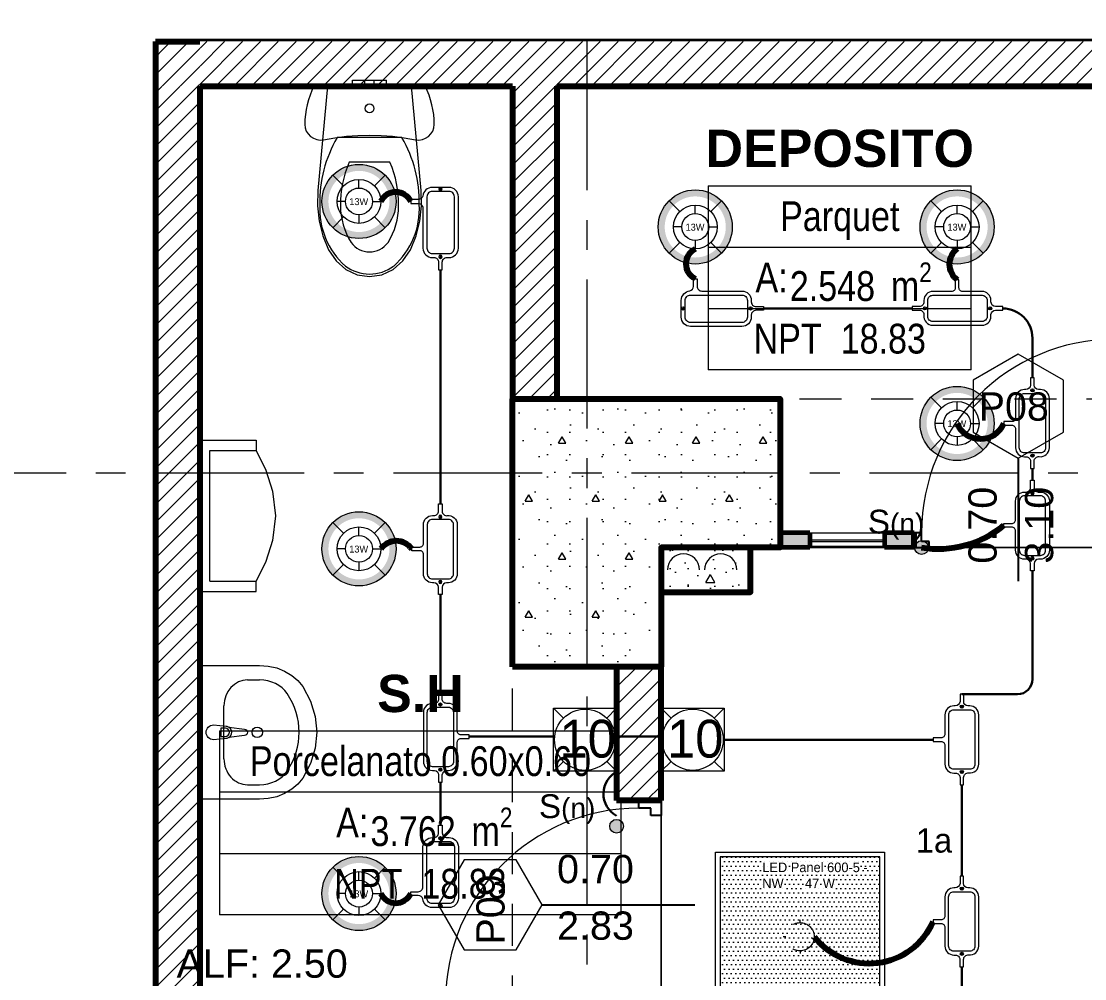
# Model space of a CAD drawing. Header units: inches. Extents: x -38 to 5698, y -33 to 92.
# Drawn here: x 377.419 to 380.993, y 37.952 to 41.168 of the extents above; entities that cross this region are included whole.
import ezdxf
from ezdxf.lldxf.tags import DXFTag

# ---------------------------------------------------------------- set-up
doc = ezdxf.new("R2010")
doc.units = ezdxf.units.IN
doc.header["$MEASUREMENT"] = 0
doc.set_wipeout_variables(frame=1)
for name, pattern in [('CONTINUA', [0]), ('DASHED', [0.75, 0.5, -0.25]), ('Hidden Line', [0.195611, 0.141111, -0.0545]), ('HIDDEN2', [0.1875, 0.125, -0.0625]), ('Punto & Raya', [0.65, 0.5, -0.075, 0, -0.075]), ('Rayas', [0.282222, 0.141111, -0.141111]), ('Wipeout_Contour', [1, 0, -1])]:
    doc.linetypes.add(name, pattern=pattern)
for name, color, linetype, lineweight in [('00 IE CKTO TOMAS', 111, 'Rayas', 18), ('00_IE_Luminarias', 6, 'Continuous', 30), ('01 IE LUM LED AD DN570C', 1, 'Continuous', 13), ('ALUMBRADO_CONDUIT', 30, 'CONDUIT1', 30), ('ALUMBRADO_PVC', 6, 'PVC1', 30), ('Bancas', 1, 'Continuous', 13), ('Cable Alumbrado', 150, 'Continuous', 30), ('CABLEADO EXT.', 3, 'PVCSUBT', 30), ('Luminarias', 5, 'Continuous', 20), ('Simb_Alumbrado', 140, 'CONTINUA', 30)]:
    doc.layers.add(name, color=color, linetype=linetype, lineweight=lineweight)
for name, color, linetype in [('02 _ ARQ _ ALB _ Ejes Generales', 7, 'Continuous'), ('02 _ ARQ _ ZON _ Espacio.3D', 7, 'Continuous'), ('08 _ STR _ EXT _ 06 Columnas', 7, 'Continuous'), ('08 _ STR _ EXT _ 07 Losa Aligerada', 7, 'Continuous'), ('08 _ STR _ EXT _ 09 Vigas', 7, 'Continuous'), ('Acabado - Muros', 7, 'Continuous'), ('Estructura - 04 MURO', 7, 'Continuous'), ('Estructura - Carga', 7, 'Continuous'), ('Interior - Sanitarios', 7, 'Continuous'), ('MEP - HVAC', 7, 'Continuous')]:
    doc.layers.add(name, color=color, linetype=linetype)
doc.styles.add('Annotative', font='arial.ttf')
doc.styles.add('Estilo_Generado_4', font='swisse.ttf')
doc.styles.add('Estilo_Generado_8', font='arialbd.ttf')
doc.styles.add('Estilo_Generado_9', font='ARIALN.TTF')
doc.styles.add('{18b73a54-fa43-428c-adcb-c1c7bbdf2c84}', font='Simplex.shx')
tags = doc.linetypes.add('CONDUIT', pattern='A,1.5,-0.210535,["con",{18b73a54-fa43-428c-adcb-c1c7bbdf2c84},S=0.2,R=0,X=0,Y=-0.065594],-0.702384', length=2.412919).pattern_tags.tags
tags[6] = DXFTag(74, 10)
tags = doc.linetypes.add('CONDUIT1', pattern='A,1,-0.19772,["con",{18b73a54-fa43-428c-adcb-c1c7bbdf2c84},S=0.2,R=0,X=0,Y=-0.065594],-0.593642', length=1.791362).pattern_tags.tags
tags[6] = DXFTag(74, 10)
tags = doc.linetypes.add('PVC1', pattern='A,1,-0.19772,["PVC",{18b73a54-fa43-428c-adcb-c1c7bbdf2c84},S=0.13,R=0,X=0,Y=-0.061851],-0.507647', length=1.705367).pattern_tags.tags
tags[6] = DXFTag(74, 10)
tags = doc.linetypes.add('PVCSUBT', pattern='A,0.6,-0.3,0.6,-0.075691,["PVC",Standard,S=0.2,R=0,X=0,Y=-0.093724],-0.621005', length=2.196696).pattern_tags.tags
tags[10] = DXFTag(74, 10)
pattern_1 = [(45, (370.000046, 6e-09), (-0.03005204, 0.03005204), [])]

# ---------------------------------------------------------------- blocks, each defined once
blk = doc.blocks.new('*U270')
at = {"layer": 'Luminarias', "linetype": 'DASHED', "lineweight": 0, "ltscale": 0.05}
blk.add_lwpolyline([(0, -0.0045), (0, 0.0045)], dxfattribs=at)
blk = doc.blocks.new('*U271')
at = {"color": 0, "linetype": 'ByBlock', "lineweight": -2, "transparency": 16777216}
blk.add_blockref('*U270', (0, 0.05), dxfattribs=at)
for p, rotation in [((-0.05, 0), 90), ((0.05, 0), 269.9999999999999), ((0, -0.05), 180)]:
    blk.add_blockref('*U270', p, dxfattribs=dict(at, rotation=rotation))
blk = doc.blocks.new('PANEL LED 50W')
at = {"layer": 'Luminarias'}
h = blk.add_hatch(dxfattribs=at)
h.set_pattern_fill('DOTS', color=4, scale=0.009097)
h.set_pattern_definition([(0, (0, -2e-14), (0.0072206, 0.01444116), [0, -0.01444116])])
h.paths.add_polyline_path([(-0.2574, -0.2574), (0.2574, -0.2574), (0.2574, 0.2574), (-0.2574, 0.2574)])
h.paths.add_polyline_path([(-0.1296, 0.0974), (0.1849, 0.0974), (0.1849, 0.2469), (-0.1296, 0.2469)], flags=24)
at = {"layer": 'Luminarias', "color": 4, "lineweight": 0}
for points in [[(-0.2729, 0.2729), (0.2729, 0.2729), (0.2729, -0.2729), (-0.2729, -0.2729)], [(-0.2574, -0.2574), (0.2574, -0.2574), (0.2574, 0.2574), (-0.2574, 0.2574)]]:
    blk.add_lwpolyline(points, close=True, dxfattribs=at)
at = {"layer": 'Luminarias', "color": 4, "linetype": 'DASHED', "lineweight": 0, "ltscale": 0.01}
blk.add_circle((0, 0), 0.0455, dxfattribs=at)
at = {"color": 4}
blk.add_blockref('*U271', (0, 0), dxfattribs=at)
at = {"layer": 'Luminarias', "color": 4, "insert": (-0.1218, 0.2392), "char_height": 0.030929, "width": 0.382855, "attachment_point": 1}
blk.add_mtext('{\\Ftxt|c0;LED Panel 600-5 - NW      47 W}', dxfattribs=at)
blk = doc.blocks.new('lumin 47')
at = {"layer": 'ALUMBRADO_CONDUIT', "xscale": 1.041283452965173, "yscale": 1.041283452965173, "zscale": 1.041283452965173}
blk.add_blockref('PANEL LED 50W', (-76.251, 24.2433), dxfattribs=at)
blk = doc.blocks.new('LUM DN570C')
at = {"layer": '01 IE LUM LED AD DN570C'}
h = blk.add_hatch(color=256, dxfattribs=at)
edge = h.paths.add_edge_path()
edge.add_arc((0, 0), 0.1344, 0, 360)
edge = h.paths.add_edge_path(flags=17)
edge.add_arc((0, 0), 0.1108, 0, 360)
for p, q in [((-0.0561, 0.0563), (-0.0949, 0.0952)), ((0.0561, 0.0563), (0.0949, 0.0952)), ((-0.0561, -0.0563), (-0.0949, -0.0952)), ((0.0561, -0.0563), (0.0949, -0.0952))]:
    blk.add_line(p, q, dxfattribs=at)
at = {"layer": '01 IE LUM LED AD DN570C', "ltscale": 0.4}
for p, q in [((0, 0.0487), (0, 0.0795)), ((-0.0487, 0), (-0.0795, 0)), ((0.0487, 0), (0.0795, 0)), ((0, -0.0487), (0, -0.0795))]:
    blk.add_line(p, q, dxfattribs=at)
at = {"layer": '01 IE LUM LED AD DN570C'}
for radius in [0.1344, 0.0795]:
    blk.add_circle((0, 0), radius, dxfattribs=at)
at = {"layer": '01 IE LUM LED AD DN570C', "ltscale": 0.4}
blk.add_circle((0, 0), 0.0487, dxfattribs=at)
at = {"color": 1, "linetype": 'ByBlock', "lineweight": 80, "insert": (-0.0353, 0.0117), "char_height": 0.025, "width": 0.622217, "attachment_point": 1}
blk.add_mtext('13W ', dxfattribs=at)
blk = doc.blocks.new('oval t')
at = {"layer": 'Simb_Alumbrado', "lineweight": 13}
blk.add_lwpolyline([(0.0141, 0.0102, -0.414214), (0.0041, 0.0202), (0.0041, 0.0416), (-0.0056, 0.0416), (-0.0056, 0.0202, -0.414214), (-0.0156, 0.0102), (-0.0659, 0.0102, 0.414214), (-0.0899, -0.0138), (-0.0899, -0.0183, -0.414214), (-0.1019, -0.0303), (-0.1213, -0.0303), (-0.1213, -0.04), (-0.1016, -0.04, -0.451917), (-0.0897, -0.0535, 0.451917), (-0.0659, -0.0805), (0.0659, -0.0805, 0.414214), (0.0899, -0.0566), (0.0899, -0.0512, -0.398753), (0.1019, -0.0401), (0.1213, -0.0401), (0.1213, -0.0304), (0.1019, -0.0304, -0.368669), (0.0899, -0.0176), (0.0899, -0.0138, 0.414214), (0.0659, 0.0102), (0.0141, 0.0102)], format="xyb", dxfattribs=at)
blk.add_lwpolyline([(-0.0659, 0), (0.0659, 0, -0.414214), (0.0797, -0.0138), (0.0797, -0.0566, -0.414214), (0.0659, -0.0703), (-0.0659, -0.0703, -0.414214), (-0.0797, -0.0566), (-0.0797, -0.0138, -0.414214)], format="xyb", close=True, dxfattribs=at)
for points in [[(-0.0911, -0.0352), (-0.0828, -0.0352)], [(-0.0869, -0.031), (-0.0869, -0.0394)], [(0.0837, -0.0352), (0.0921, -0.0352)], [(0.0879, -0.031), (0.0879, -0.0394)]]:
    blk.add_lwpolyline(points, dxfattribs=at)
for centre in [(-0.0869, -0.0352), (0.0879, -0.0352)]:
    blk.add_circle(centre, 0.00419, dxfattribs=at)
blk = doc.blocks.new('CAJA OVAL TIPO L')
at = {"layer": 'Simb_Alumbrado', "lineweight": 13}
blk.add_lwpolyline([(-0.0491, -0.079), (-0.0491, -0.0343, -0.380413), (-0.0258, -0.0088), (-0.0258, -0.0088, 0.341426), (-0.0164, 0.0033), (-0.0164, 0.0236), (-0.0063, 0.0236), (-0.0063, 0.0033, 0.414214), (0.0063, -0.0092), (0.1138, -0.0092, -0.414214), (0.1388, -0.0343), (0.1388, -0.0382, 0.414214), (0.1513, -0.0508), (0.1716, -0.0508), (0.1716, -0.0609), (0.1513, -0.0609, 0.414214), (0.1388, -0.0734), (0.1388, -0.079, -0.414214), (0.1138, -0.104), (-0.0241, -0.104, -0.414214), (-0.0491, -0.079, 0.414214)], format="xyb", dxfattribs=at)
blk.add_lwpolyline([(-0.0241, -0.0199), (0.1138, -0.0199, -0.414214), (0.1282, -0.0343), (0.1282, -0.079, -0.414214), (0.1138, -0.0934), (-0.0241, -0.0934, -0.414214), (-0.0384, -0.079), (-0.0384, -0.0343, -0.414214)], format="xyb", close=True, dxfattribs=at)
for points in [[(-0.0483, -0.0558), (-0.0395, -0.0558)], [(-0.0439, -0.0514), (-0.0439, -0.0602)], [(0.1323, -0.0558), (0.1411, -0.0558)], [(0.1367, -0.0514), (0.1367, -0.0602)]]:
    blk.add_lwpolyline(points, dxfattribs=at)
for centre in [(-0.0439, -0.0558), (0.1367, -0.0558)]:
    blk.add_circle(centre, 0.00438, dxfattribs=at)
blk = doc.blocks.new('ii3t')
at = {"layer": 'Simb_Alumbrado', "lineweight": 5}
h = blk.add_hatch(color=3, dxfattribs=at)
edge = h.paths.add_edge_path()
edge.add_arc((0, 0), 0.0164, 0, 360)
blk.add_circle((0, 0), 0.0164, dxfattribs=at)
blk = doc.blocks.new('100x100x80 adosado')
at = {"layer": 'Simb_Alumbrado', "lineweight": 13}
blk.add_lwpolyline([(-0.0768, 0.0788), (0.0194, 0.0788), (0.0194, -0.0174), (-0.0768, -0.0174)], close=True, dxfattribs=at)
at = {"layer": 'Simb_Alumbrado', "lineweight": 9}
for points in [[(-0.0768, 0.0788), (-0.0618, 0.0638)], [(0.0043, 0.0638), (0.0194, 0.0788)], [(-0.0768, -0.0174), (-0.0618, -0.0023)], [(0.0043, -0.0023), (0.0194, -0.0174)]]:
    blk.add_lwpolyline(points, dxfattribs=at)
blk.add_circle((-0.0287, 0.0307), 0.0467, dxfattribs=at)
at = {"layer": 'Simb_Alumbrado', "lineweight": 9, "insert": (-0.0677, 0.0612), "char_height": 0.05773, "attachment_point": 1}
blk.add_mtext_dynamic_manual_height_columns('10', width=0.119989, gutter_width=12.5, heights=[0], dxfattribs=at)

msp = doc.modelspace()

# ---------------------------------------------------------------- hatches: boundary and pattern name
at = {"layer": 'Estructura - Carga', "linetype": 'Continuous', "lineweight": 13}
h = msp.add_hatch(dxfattribs=at)
h.set_pattern_fill('HORMIGÓN_ARMADO_0002', color=251, style=0, pattern_type=2)
h.set_pattern_definition([(0, (370.00005, 6e-09), (0, 0.3117692), [0.03, -0.15]), (0, (370.09005, 0.1559), (0, 0.3117692), [0.03, -0.15]), (60, (370.00005, 6e-09), (-0.27, 0.1558846), [0.03, -0.15]), (60, (370.18005, 6e-09), (-0.27, 0.1558846), [0.03, -0.15]), (120, (370.03005, 6e-09), (0.27, 0.1558846), [0.03, -0.15]), (120, (370.21005, 6e-09), (0.27, 0.1558846), [0.03, -0.15]), (0, (370.000046, 0.03), (0, 0.06), [0, -0.06, 0, -0.09]), (45, (370.030046, 0.03), (-0.04242641, 0.04242641), [0, -0.045, 0, -0.075])])
h.paths.add_polyline_path([(379.57, 39.25), (379.87, 39.25), (379.87, 39.4), (379.57, 39.4)])

# ---------------------------------------------------------------- linework, layer by layer
at = {"layer": '02 _ ARQ _ ZON _ Espacio.3D', "color": 252, "linetype": 'Continuous', "lineweight": 13}
for p, q in [((379.7283, 40.615), (379.7283, 39.9974)), ((379.7283, 40.615), (380.6118, 40.615)), ((380.6118, 39.9974), (380.6118, 40.615)), ((379.7283, 40.4091), (380.6118, 40.4091)), ((379.7283, 40.2033), (380.6118, 40.2033)), ((380.6118, 39.9974), (379.7283, 39.9974)), ((378.0856, 38.7841), (378.0856, 38.1665)), ((378.0856, 38.7841), (379.436, 38.7841)), ((379.436, 38.1665), (379.436, 38.7841)), ((379.436, 38.5782), (378.0856, 38.5782)), ((378.0856, 38.3723), (379.436, 38.3723)), ((379.436, 38.1665), (378.0856, 38.1665))]:
    msp.add_line(p, q, dxfattribs=at)
at = {"layer": '02 _ ARQ _ ZON _ Espacio.3D', "color": 9, "linetype": 'Continuous', "lineweight": 5, "flags": 128}
msp.add_lwpolyline([(379.57, 37.85), (379.57, 38.55), (379.42, 38.55), (379.42, 39), (379.07, 39), (379.07, 40.95), (378.0201, 40.95), (378.0201, 37.85)], close=True, dxfattribs=at)
at = {"layer": '02 _ ARQ _ ZON _ Espacio.3D', "color": 254, "linetype": 'Continuous', "lineweight": 0, "flags": 128}
msp.add_lwpolyline([(381.1201, 40.95), (379.22, 40.95), (379.22, 39.9), (379.97, 39.9), (379.97, 39.45), (380.4201, 39.45), (380.4201, 39.4), (381.1201, 39.4), (381.1201, 39.9)], close=True, dxfattribs=at)
msp.add_lwpolyline([(390.02, 29.75), (393.07, 29.75), (393.07, 30.8002), (393.5201, 30.8001), (393.5201, 39), (393.07, 39), (393.07, 39.4), (392.67, 39.4), (392.67, 39.7678), (386.9699, 39.7678), (386.9699, 39.4), (386.57, 39.4), (386.5699, 39), (386.0699, 39), (386.0699, 39.9), (381.27, 39.9), (381.2701, 39.4), (379.57, 39.4), (379.57, 37.7), (379.22, 37.7), (379.22, 33.67), (378.37, 33.67), (378.37, 29.7)], dxfattribs=at)
at = {"layer": '08 _ STR _ EXT _ 07 Losa Aligerada', "color": 254, "linetype": 'Continuous', "lineweight": 18, "flags": 128}
msp.add_lwpolyline([(401.2188, 39.9), (396.1353, 39.9), (396.1353, 40.6), (396.4817, 40.6), (396.4817, 40.8), (393.57, 40.8), (393.57, 39.9), (392.5701, 39.9), (392.5701, 43), (387.0701, 43), (387.0701, 39.9), (386.0699, 39.9), (386.0699, 40.8), (381.1201, 40.8), (381.1201, 40.95), (378.0201, 40.95), (378.0201, 37.85), (379.07, 37.85), (379.07, 33.82), (378.17, 33.82), (378.17, 6.3)], dxfattribs=at)
at = {"layer": 'Acabado - Muros', "color": 7, "linetype": 'Continuous', "lineweight": 60}
for p, q in [((379.97, 39.45), (379.97, 39.4)), ((380.4201, 39.45), (380.4201, 39.4))]:
    msp.add_line(p, q, dxfattribs=at)
at = {"layer": 'ALUMBRADO_CONDUIT', "color": 30, "lineweight": 30, "ltscale": 0.4, "true_color": 0xf26722}
for p, q in [((378.8278, 40.3332), (378.8279, 39.5469)), ((379.914, 40.2033), (380.4134, 40.2033)), ((380.8176, 39.97), (380.8176, 40.1033)), ((380.8176, 39.6658), (380.8176, 39.6259)), ((380.8176, 39.3217), (380.8176, 38.9576)), ((378.8279, 39.2427), (378.8279, 38.9161)), ((380.5804, 38.9076), (380.7676, 38.9076)), ((379.2083, 38.765), (378.9242, 38.765)), ((380.4841, 38.7545), (379.7786, 38.7546)), ((378.8279, 38.6119), (378.8279, 38.4674)), ((380.5804, 38.6034), (380.5803, 38.2964)), ((380.5802, 37.9922), (380.5824, 34.8534))]:
    msp.add_line(p, q, dxfattribs=at)
for centre, radius, start, end in [((380.7176, 40.1033), 0.1, 0, 90), ((380.7676, 38.9576), 0.05, 270, 0)]:
    msp.add_arc(centre, radius, start, end, dxfattribs=at)
at = {"layer": 'CABLEADO EXT.', "color": 3, "lineweight": 80}
for centre, radius, start, end in [((378.6781, 40.5387), 0.0556, 25.4571, 154.5429), ((379.7084, 40.3531), 0.0556, 115.4571, 244.5429), ((380.6022, 40.3515), 0.0641, 126.0183, 233.9817), ((380.6429, 39.8502), 0.0852, 203.0008, 336.9992), ((380.5002, 39.7442, 0), 0.3486, 260.9089, 309.3813), ((378.6798, 39.3581), 0.0641, 36.0183, 143.9817), ((378.6781, 38.2618), 0.0556, 205.4571, 334.5429), ((380.2688, 38.2389), 0.2354, 218.2983, 336.052)]:
    msp.add_arc(centre, radius, start, end, dxfattribs=at)
at = {"layer": 'Estructura - 04 MURO', "color": 152, "linetype": 'Continuous', "lineweight": 25}
for p, q in [((380.7701, 39.7), (380.7701, 39.2875)), ((379.17, 38.2), (379.6825, 38.2))]:
    msp.add_line(p, q, dxfattribs=at)
at = {"layer": 'Estructura - 04 MURO', "color": 7, "linetype": 'Continuous', "lineweight": 80}
msp.add_line((380.4201, 39.4), (380.4201, 39.45), dxfattribs=at)
at = {"layer": 'Estructura - 04 MURO', "color": 165, "linetype": 'Continuous', "lineweight": 25}
for p, q in [((380.4451, 39.45), (380.4201, 39.45)), ((380.4201, 39.45), (380.4201, 39.4)), ((380.4451, 39.42), (380.4451, 39.45)), ((380.4201, 39.4), (380.4701, 39.4)), ((380.4701, 39.42), (380.4451, 39.42)), ((380.4701, 39.4), (380.4701, 39.42)), ((379.535, 38.525), (379.495, 38.525)), ((379.535, 38.5), (379.535, 38.525)), ((379.57, 38.5), (379.535, 38.5))]:
    msp.add_line(p, q, dxfattribs=at)
at = {"layer": 'Estructura - 04 MURO', "color": 251, "linetype": 'Continuous', "lineweight": 13, "flags": 128}
for points in [[(380.7701, 40.05), (380.6185, 39.9625), (380.6185, 39.7875), (380.7701, 39.7), (380.9217, 39.7875), (380.9217, 39.9625)], [(378.82, 38.2), (378.9075, 38.0484), (379.0825, 38.0484), (379.17, 38.2), (379.0825, 38.3515), (378.9075, 38.3515)]]:
    msp.add_lwpolyline(points, close=True, dxfattribs=at)
at = {"layer": 'Estructura - 04 MURO', "color": 175, "linetype": 'Continuous', "lineweight": 15}
for centre in [(381.0951, 39.45), (379.495, 37.875)]:
    msp.add_arc(centre, 0.65, 90, 180, dxfattribs=at)
at = {"layer": 'Estructura - Carga', "color": 7, "linetype": 'Continuous', "lineweight": 80, "flags": 128}
msp.add_lwpolyline([(379.57, 39.25), (379.87, 39.25), (379.87, 39.4), (379.57, 39.4)], close=True, dxfattribs=at)
at = {"layer": 'Interior - Sanitarios', "color": 205, "linetype": 'Continuous', "lineweight": 13}
for p, q in [((378.5898, 40.777), (378.4809, 40.777)), ((378.6988, 40.777), (378.5898, 40.777)), ((378.5898, 40.6945), (378.5211, 40.6945)), ((378.6586, 40.6945), (378.5898, 40.6945)), ((378.02, 39.2527), (378.02, 39.7607)), ((378.02, 39.7607), (378.2092, 39.7607)), ((378.2092, 39.7607), (378.2092, 39.7261)), ((378.0526, 39.7261), (378.2092, 39.7261)), ((378.0526, 39.2873), (378.0526, 39.7261)), ((378.0526, 39.2873), (378.2092, 39.2873)), ((378.2092, 39.2527), (378.2092, 39.2873)), ((378.02, 39.2527), (378.2092, 39.2527)), ((378.1799, 38.9554), (378.2199, 38.9554)), ((378.1006, 38.6905), (378.1006, 38.8685)), ((378.1054, 38.7931), (378.0905, 38.7931)), ((378.0905, 38.7931), (378.0905, 38.7659)), ((378.0905, 38.7659), (378.1054, 38.7659)), ((378.1799, 38.6036), (378.2199, 38.6036))]:
    msp.add_line(p, q, dxfattribs=at)
at = {"layer": 'Interior - Sanitarios', "color": 205, "linetype": 'Continuous', "lineweight": 13, "flags": 128}
for points in [[(378.2092, 39.7261), (378.2416, 39.6597), (378.2639, 39.5897), (378.274, 39.5067), (378.2639, 39.4237), (378.2416, 39.3537), (378.2092, 39.2873)], [(378.02, 39.4932), (377.98, 39.4932), (377.98, 39.5202), (378.02, 39.5202)], [(378.02, 38.816), (378, 38.816), (378, 38.843), (378.02, 38.843)], [(378.02, 38.716), (378, 38.716), (378, 38.743), (378.02, 38.743)]]:
    msp.add_lwpolyline(points, dxfattribs=at)
msp.add_lwpolyline([(378.02, 39.0042), (378.2199, 39.0042), (378.2493, 39.0021), (378.2778, 38.9956), (378.3044, 38.9851), (378.3284, 38.9709), (378.3488, 38.9534), (378.3652, 38.9332), (378.3913, 38.8844), (378.4072, 38.8326), (378.4126, 38.7795), (378.4072, 38.7263), (378.3913, 38.6746), (378.3652, 38.6258), (378.3488, 38.6056), (378.3284, 38.5881), (378.3044, 38.5738), (378.2778, 38.5633), (378.2493, 38.5569), (378.2199, 38.5547), (378.02, 38.5547)], close=True, dxfattribs=at)
msp.add_lwpolyline([(378.0656, 38.8045), (378.1075, 38.8005, -0.12102), (378.117, 38.7972), (378.17, 38.7906, -0.882566), (378.17, 38.7684), (378.117, 38.7618, -0.12102), (378.1075, 38.7585), (378.0656, 38.7545, -1)], format="xyb", close=True, dxfattribs=at)
at = {"layer": 'Interior - Sanitarios', "color": 205, "linetype": 'Continuous', "lineweight": 13}
msp.add_circle((378.2124, 38.7795), 0.0175, dxfattribs=at)
at = {"layer": 'Interior - Sanitarios', "color": 175, "linetype": 'Continuous', "lineweight": 13}
for centre, radius, start, end in [((378.1054, 38.7795), 0.0136, 270, 90), ((378.1056, 38.7795), 0.0211, 302.771, 57.229)]:
    msp.add_arc(centre, radius, start, end, dxfattribs=at)
at = {"layer": 'Interior - Sanitarios', "color": 205, "linetype": 'Continuous', "lineweight": 13}
msp.add_ellipse((378.5898, 40.875), major_axis=(0.015, 0), ratio=0.999724, dxfattribs=at)
for centre, major_axis, ratio, start_param, end_param in [((378.8479, 40.5621), (0, 0.4255), 0.999377, 1.041392, 1.594412), ((378.3317, 40.5621), (0, 0.4255), 0.999377, 4.688771, 5.241791), ((378.8543, 40.5524), (0, 0.3624), 0.999377, 1.167971, 1.583698), ((378.3254, 40.5524), (0, 0.3624), 0.999377, 4.699484, 5.115211), ((378.6793, 40.5377), (0, 0.2571), 0.999377, 1.515065, 2.415654), ((378.7248, 40.5485), (0, 0.2328), 0.999377, 1.574045, 2.131711), ((378.4549, 40.5485), (0, 0.2328), 0.999377, 4.151471, 4.709136), ((378.5004, 40.5377), (0, 0.2571), 0.999377, 3.867528, 4.768116), ((378.5907, 40.4712), (0, 0.0783), 0.999377, 2.207897, 3.131202), ((378.589, 40.4712), (0, 0.0783), 0.999377, 3.151984, 4.075289), ((378.5907, 40.4573), (0, 0.1386), 0.999377, 2.509088, 3.135732), ((378.589, 40.4572), (0, 0.1386), 0.999377, 3.147454, 3.774097), ((378.1799, 38.8684), (0, 0.087), 0.9125, 0, 1.570796), ((378.2199, 38.8685), (0.1057, 0), 0.821452, 0.496975, 1.570796), ((378.02, 38.7795), (0.3331, 0), 0.821452, 5.78621, 6.78016), ((378.1799, 38.6906), (0, 0.087), 0.9125, 1.570796, 3.141593), ((378.2199, 38.6904), (0.1057, 0), 0.821452, 4.712389, 5.78621)]:
    msp.add_ellipse(centre, major_axis=major_axis, ratio=ratio, start_param=start_param, end_param=end_param, dxfattribs=at)
at = {"layer": 'MEP - HVAC', "color": 7, "linetype": 'Continuous', "lineweight": 13, "flags": 128}
for points in [[(379.699, 39.325, 1), (379.591, 39.325, 1)], [(379.824, 39.325, 1), (379.716, 39.325, 1)]]:
    msp.add_lwpolyline(points, format="xyb", dxfattribs=at)

# ---------------------------------------------------------------- block references
msp.add_blockref('lumin 47', (456.2876, 13.8497))
at = {"layer": '01 IE LUM LED AD DN570C', "color": 1, "lineweight": 5, "xscale": 0.9263905751172247, "yscale": 0.9263905751172247, "zscale": 0.9263905751172247}
for p in [(378.5543, 40.5626), (379.6845, 40.4769), (380.5645, 40.4769), (380.5645, 39.8169), (378.5543, 39.3958), (378.5543, 38.2379)]:
    msp.add_blockref('LUM DN570C', p, dxfattribs=at)
at = {"layer": 'ALUMBRADO_CONDUIT', "linetype": 'CONDUIT', "lineweight": 30, "yscale": 1.253906979044094, "zscale": 1.253906979044094, "rotation": 90}
for p, xscale in [((378.7579, 40.5483), -1.253906979044094), ((378.7579, 38.2522), 1.253906979044094)]:
    msp.add_blockref('CAJA OVAL TIPO L', p, dxfattribs=dict(at, xscale=xscale))
at = {"layer": 'ALUMBRADO_CONDUIT', "linetype": 'CONDUIT', "lineweight": 30, "xscale": 1.253906979044094, "yscale": 1.253906979044094, "zscale": 1.253906979044094}
msp.add_blockref('CAJA OVAL TIPO L', (379.6988, 40.2733), dxfattribs=at)
at = {"layer": 'Bancas', "color": 252, "true_color": 0x939598, "xscale": 1.253906979044094, "yscale": 1.253906979044094, "zscale": 1.253906979044094}
msp.add_blockref('oval t', (380.5655, 40.2475), dxfattribs=at)
at = {"layer": 'Bancas', "color": 252, "true_color": 0x939598, "yscale": 1.253906979044094, "zscale": 1.253906979044094}
for p, xscale, rotation in [((380.7735, 39.8179), 1.253906979044094, 90), ((380.7735, 39.4738), -1.253906979044094, 90), ((378.7838, 39.3948), -1.253906979044094, 90), ((378.872, 38.764), 1.253906979044094, 270), ((380.5363, 38.7555), 1.253906979044094, 89.99999999999999), ((380.5361, 38.1443), 1.253906979044094, 89.99999999999999)]:
    msp.add_blockref('oval t', p, dxfattribs=dict(at, xscale=xscale, rotation=rotation))
at = {"layer": 'Cable Alumbrado', "lineweight": 0, "xscale": 1.404578189384958, "yscale": 1.404578189384958, "zscale": 1.404578189384958}
for p in [(380.4451, 39.4), (379.42, 38.4642)]:
    msp.add_blockref('ii3t', p, dxfattribs=at)

# ---------------------------------------------------------------- texts
at = {"layer": '00 IE CKTO TOMAS', "insert": (379.159, 38.4711), "char_height": 0.08, "width": 0.768045, "attachment_point": 7, "style": 'Annotative'}
msp.add_mtext('S{\\H0.84375x;(n)}', dxfattribs=at)
at = {"layer": '00_IE_Luminarias', "color": 6, "linetype": 'HIDDEN2'}
msp.add_text('1a', height=0.08174, dxfattribs=at).set_placement((380.4261, 38.3756))
at = {"layer": '02 _ ARQ _ ZON _ Espacio.3D', "color": 252, "lineweight": 25, "attachment_point": 2}
for s, insert, char_height, style in [('\\A1;{\\pqc;\\pt0;\\fArial|b1|i0|c0|p34;DEPOSITO}', (380.1701, 40.8035), 0.125, 'Estilo_Generado_8'), ('\\A1;{\\pqc;\\pt0;\\fArial Narrow|b0|i0|c0|p34;Parquet}', (380.1701, 40.5632), 0.1, 'Estilo_Generado_9'), ('\\A1;{\\pqc;\\pt0;\\fArial Narrow|b0|i0|c0|p34;A: }', (379.9409, 40.3573), 0.1, 'Estilo_Generado_9'), ('\\A1;{\\pqc;\\pt0,0.3;\\fArial Narrow|b0|i0|c0|p34;2.548\\fArial Narrow|b0|i0|c0|p34;\\A1{\\H.66x;\\S^  ;}\\fArial Narrow|b0|i0|c0|p34; m\\fArial Narrow|b0|i0|c0|p34;\\A1{\\H.66x;\\S2^  ;}}', (380.2407, 40.3577), 0.1, 'Estilo_Generado_9'), ('\\A1;{\\pqc;\\pt0;\\fArial Narrow|b0|i0|c0|p34;NPT  18.83}', (380.1701, 40.1518), 0.1, 'Estilo_Generado_9'), ('\\A1;{\\pqc;\\pt0;\\fArial|b1|i0|c0|p34;S.H}', (378.7608, 38.9725), 0.125, 'Estilo_Generado_8'), ('\\A1;{\\pqc;\\pt0;\\fArial Narrow|b0|i0|c0|p34;Porcelanato 0.60x0.60}', (378.7608, 38.7327), 0.1, 'Estilo_Generado_9'), ('\\A1;{\\pqc;\\pt0,0.3;\\fArial Narrow|b0|i0|c0|p34;3.762\\fArial Narrow|b0|i0|c0|p34;\\A1{\\H.66x;\\S^  ;}\\fArial Narrow|b0|i0|c0|p34; m\\fArial Narrow|b0|i0|c0|p34;\\A1{\\H.66x;\\S2^  ;}}', (378.8314, 38.5268), 0.1, 'Estilo_Generado_9'), ('\\A1;{\\pqc;\\pt0;\\fArial Narrow|b0|i0|c0|p34;A: }', (378.5317, 38.5264), 0.1, 'Estilo_Generado_9'), ('\\A1;{\\pqc;\\pt0;\\fArial Narrow|b0|i0|c0|p34;NPT  18.83}', (378.7608, 38.3209), 0.1, 'Estilo_Generado_9')]:
    msp.add_mtext(s, dxfattribs=dict(at, insert=insert, char_height=char_height, style=style))
at = {"layer": 'Estructura - 04 MURO', "color": 251, "lineweight": 25, "char_height": 0.095, "attachment_point": 7, "style": 'Estilo_Generado_4'}
for s, insert in [('\\A1;{\\pql;\\pt0;\\fSwis721 Ex BT|b0|i0|c0|p34;P08\\fSwis721 Ex BT|b0|i0|c0|p34;\\fSwis721 Ex BT|b0|i0|c0|p34;\\fSwis721 Ex BT|b0|i0|c0|p34;}', (380.6368, 39.825)), ('\\A1;{\\pql;\\pt0;\\fSwis721 Ex BT|b0|i0|c0|p34;0.70\\fSwis721 Ex BT|b0|i0|c0|p34;\\A1{\\H.66x;\\S^  ;}\\fSwis721 Ex BT|b0|i0|c0|p34;\\fSwis721 Ex BT|b0|i0|c0|p34;}', (379.22, 38.245)), ('\\A1;{\\pql;\\pt0;\\fSwis721 Ex BT|b0|i0|c0|p34;2.83\\fSwis721 Ex BT|b0|i0|c0|p34;\\A1{\\H.66x;\\S^  ;}\\fSwis721 Ex BT|b0|i0|c0|p34;\\fSwis721 Ex BT|b0|i0|c0|p34;}', (379.22, 38.055))]:
    msp.add_mtext(s, dxfattribs=dict(at, insert=insert))
at = {"layer": 'Estructura - 04 MURO', "color": 251, "lineweight": 25, "char_height": 0.095, "attachment_point": 7, "rotation": 90, "style": 'Estilo_Generado_4'}
for s, insert in [('\\A1;{\\pql;\\pt0;\\fSwis721 Ex BT|b0|i0|c0|p34;0.70\\fSwis721 Ex BT|b0|i0|c0|p34;\\A1{\\H.66x;\\S^  ;}\\fSwis721 Ex BT|b0|i0|c0|p34;\\fSwis721 Ex BT|b0|i0|c0|p34;}', (380.7251, 39.346)), ('\\A1;{\\pql;\\pt0;\\fSwis721 Ex BT|b0|i0|c0|p34;3.10\\fSwis721 Ex BT|b0|i0|c0|p34;\\A1{\\H.66x;\\S^  ;}\\fSwis721 Ex BT|b0|i0|c0|p34;\\fSwis721 Ex BT|b0|i0|c0|p34;}', (380.9151, 39.346)), ('\\A1;{\\pql;\\pt0;\\fSwis721 Ex BT|b0|i0|c0|p34;P09\\fSwis721 Ex BT|b0|i0|c0|p34;\\fSwis721 Ex BT|b0|i0|c0|p34;\\fSwis721 Ex BT|b0|i0|c0|p34;}', (379.0451, 38.0666))]:
    msp.add_mtext(s, dxfattribs=dict(at, insert=insert))

# ---------------------------------------------------------------- next in the draw order: wipeouts: each hides what was drawn before it
at = {"color": 254, "linetype": 'Wipeout_Contour', "lineweight": 0, "ltscale": 12906.688045}
msp.add_wipeout([(380.3201, 39.4), (380.3201, 39.45), (380.07, 39.45), (380.07, 39.4)], dxfattribs=at).dxf.layer = 'Acabado - Muros'
at = {"color": 254, "linetype": 'Wipeout_Contour', "lineweight": 0, "ltscale": 9672.908792}
msp.add_wipeout([(378.0201, 41.1), (377.8701, 41.1), (378.0201, 40.95)], dxfattribs=at).dxf.layer = 'Estructura - 04 MURO'
at = {"color": 254, "linetype": 'Wipeout_Contour', "lineweight": 0, "ltscale": 12903.856673}
msp.add_wipeout([(379.42, 38.55), (379.57, 38.55), (379.57, 39), (379.42, 39)], dxfattribs=at).dxf.layer = 'Estructura - 04 MURO'

# ---------------------------------------------------------------- next in the draw order: hatches: boundary and pattern name
at = {"layer": 'Estructura - 04 MURO', "linetype": 'Continuous', "lineweight": 5}
h = msp.add_hatch(dxfattribs=at)
h.set_pattern_fill('LADRILLO_COMÚN_0002', color=252, style=0, pattern_type=2)
h.set_pattern_definition(pattern_1)
h.paths.add_polyline_path([(378.0201, 41.1), (377.8701, 41.1), (378.0201, 40.95)])
h = msp.add_hatch(dxfattribs=at)
h.set_pattern_fill('LADRILLO_COMÚN_0002', color=252, style=0, pattern_type=2)
h.set_pattern_definition(pattern_1)
h.paths.add_polyline_path([(379.42, 38.55), (379.57, 38.55), (379.57, 39), (379.42, 39)])

# ---------------------------------------------------------------- next in the draw order: linework, layer by layer
at = {"layer": '08 _ STR _ EXT _ 09 Vigas', "color": 251, "linetype": 'Hidden Line', "lineweight": 13}
msp.add_line((379.57, 30.2), (379.57, 39.4), dxfattribs=at)
at = {"layer": 'Acabado - Muros', "color": 7, "linetype": 'Continuous', "lineweight": 60}
for p, q in [((380.07, 39.45), (379.97, 39.45)), ((380.4201, 39.45), (380.3201, 39.45))]:
    msp.add_line(p, q, dxfattribs=at)
at = {"layer": 'Acabado - Muros', "color": 251, "linetype": 'Continuous', "lineweight": 13, "flags": 128}
for points in [[(380.07, 39.45), (380.3201, 39.45)], [(380.07, 39.4), (380.3201, 39.4)]]:
    msp.add_lwpolyline(points, dxfattribs=at)
at = {"layer": 'ALUMBRADO_CONDUIT', "color": 30, "lineweight": 30, "ltscale": 0.4, "true_color": 0xf26722}
msp.add_line((379.57, 38.765), (379.42, 38.765), dxfattribs=at)
at = {"layer": 'ALUMBRADO_PVC', "linetype": 'PVC1', "ltscale": 0.4}
msp.add_arc((379.4602, 38.5732), 0.0843, 116.1505, 241.5488, dxfattribs=at)
at = {"layer": 'Estructura - 04 MURO', "color": 7, "linetype": 'Continuous', "lineweight": 80}
msp.add_line((379.57, 38.55), (379.42, 38.55), dxfattribs=at)
at = {"layer": 'Estructura - 04 MURO', "color": 165, "linetype": 'Continuous', "lineweight": 25}
for p, q in [((379.495, 38.525), (379.495, 38.55)), ((379.495, 38.55), (379.57, 38.55)), ((379.57, 38.55), (379.57, 38.5))]:
    msp.add_line(p, q, dxfattribs=at)
at = {"layer": 'Estructura - 04 MURO', "color": 7, "linetype": 'Continuous', "lineweight": 80, "flags": 128}
for points in [[(379.42, 39), (379.42, 38.55)], [(379.57, 38.55), (379.57, 39)]]:
    msp.add_lwpolyline(points, dxfattribs=at)

# ---------------------------------------------------------------- next in the draw order: block references
at = {"layer": 'ALUMBRADO_CONDUIT', "linetype": 'PVC1', "lineweight": 35, "xscale": 2.199856799627834, "yscale": 2.199856799627834, "zscale": 2.199856799627834}
for p in [(379.3774, 38.687), (379.739, 38.687)]:
    msp.add_blockref('100x100x80 adosado', p, dxfattribs=at)

# ---------------------------------------------------------------- next in the draw order: wipeouts: each hides what was drawn before it
at = {"color": 254, "linetype": 'Wipeout_Contour', "lineweight": 0, "ltscale": 12906.687556}
msp.add_wipeout([(380.3201, 39.405), (380.3201, 39.425), (380.07, 39.425), (380.07, 39.405)], dxfattribs=at).dxf.layer = 'Acabado - Muros'
at = {"color": 254, "linetype": 'Wipeout_Contour', "lineweight": 0, "ltscale": 9673.744092}
msp.add_wipeout([(378.0201, 40.95), (377.8701, 41.1), (377.8701, 40.95)], dxfattribs=at).dxf.layer = 'Estructura - 04 MURO'

# ---------------------------------------------------------------- next in the draw order: hatches: boundary and pattern name
at = {"layer": 'Acabado - Muros', "linetype": 'Continuous', "lineweight": 0}
for points in [[(380.07, 39.4), (380.07, 39.45), (379.97, 39.45), (379.97, 39.4)], [(380.3201, 39.4), (380.4201, 39.4), (380.4201, 39.45), (380.3201, 39.45)]]:
    msp.add_hatch(color=254, dxfattribs=at).paths.add_polyline_path(points)
h = msp.add_hatch(dxfattribs=at)
h.set_pattern_fill('CONTRACHAPADO_0002', color=254, style=0, pattern_type=2)
h.set_pattern_definition([(0, (370.000046, 6e-09), (0, 0.030000001), [])])
h.paths.add_polyline_path([(380.3201, 39.405), (380.3201, 39.425), (380.07, 39.425), (380.07, 39.405)])
at = {"layer": 'Estructura - 04 MURO', "linetype": 'Continuous', "lineweight": 5}
h = msp.add_hatch(dxfattribs=at)
h.set_pattern_fill('LADRILLO_COMÚN_0002', color=252, style=0, pattern_type=2)
h.set_pattern_definition(pattern_1)
h.paths.add_polyline_path([(378.0201, 40.95), (377.8701, 41.1), (377.8701, 40.95)])

# ---------------------------------------------------------------- next in the draw order: linework, layer by layer
at = {"layer": '08 _ STR _ EXT _ 09 Vigas', "color": 251, "linetype": 'Hidden Line', "lineweight": 13}
msp.add_line((379.57, 39.4), (386.07, 39.4), dxfattribs=at)
at = {"layer": 'Acabado - Muros', "color": 7, "linetype": 'Continuous', "lineweight": 60}
for p, q in [((380.07, 39.45), (380.07, 39.4)), ((380.3201, 39.45), (380.3201, 39.4)), ((380.07, 39.4), (379.97, 39.4)), ((380.4201, 39.4), (380.3201, 39.4))]:
    msp.add_line(p, q, dxfattribs=at)
at = {"layer": 'Acabado - Muros', "color": 7, "linetype": 'Continuous', "lineweight": 13, "flags": 128}
msp.add_lwpolyline([(380.3201, 39.405), (380.3201, 39.425), (380.07, 39.425), (380.07, 39.405)], close=True, dxfattribs=at)
at = {"layer": 'Estructura - 04 MURO', "color": 7, "linetype": 'Continuous', "lineweight": 80, "flags": 128}
msp.add_lwpolyline([(377.8701, 41.1), (381.2701, 41.1)], dxfattribs=at)

# ---------------------------------------------------------------- next in the draw order: texts
at = {"layer": '00 IE CKTO TOMAS', "insert": (380.2645, 39.4269, -0.0002), "char_height": 0.08, "width": 0.768045, "attachment_point": 7, "style": 'Annotative'}
msp.add_mtext('S{\\H0.84375x;(n)}', dxfattribs=at)

# ---------------------------------------------------------------- next in the draw order: wipeouts: each hides what was drawn before it
at = {"color": 254, "linetype": 'Wipeout_Contour', "lineweight": 0, "ltscale": 12897.689017}
msp.add_wipeout([(378.0201, 37.85), (378.0201, 40.95), (377.8701, 40.95), (377.8701, 37.85)], dxfattribs=at).dxf.layer = 'Estructura - 04 MURO'

# ---------------------------------------------------------------- next in the draw order: hatches: boundary and pattern name
at = {"layer": 'Estructura - 04 MURO', "linetype": 'Continuous', "lineweight": 5}
h = msp.add_hatch(dxfattribs=at)
h.set_pattern_fill('LADRILLO_COMÚN_0002', color=252, style=0, pattern_type=2)
h.set_pattern_definition(pattern_1)
h.paths.add_polyline_path([(378.0201, 37.85), (378.0201, 40.95), (377.8701, 40.95), (377.8701, 37.85)])

# ---------------------------------------------------------------- next in the draw order: linework, layer by layer
at = {"layer": '02 _ ARQ _ ALB _ Ejes Generales', "color": 251, "linetype": 'Punto & Raya', "lineweight": 13}
msp.add_line((425.57, 39.65), (374.8454, 39.65), dxfattribs=at)
at = {"layer": 'Estructura - 04 MURO', "color": 7, "linetype": 'Continuous', "lineweight": 80, "flags": 128}
for points in [[(377.8701, 41.1), (377.8701, 37.7)], [(378.0201, 37.85), (378.0201, 40.95)]]:
    msp.add_lwpolyline(points, dxfattribs=at)

# ---------------------------------------------------------------- next in the draw order: texts
at = {"layer": 'Estructura - 04 MURO', "color": 251, "lineweight": 25, "insert": (377.9413, 37.9275), "char_height": 0.095, "attachment_point": 7, "rotation": 360, "style": 'Estilo_Generado_4'}
msp.add_mtext('\\A1;{\\pql;\\pt0;\\fSwis721 Ex BT|b0|i0|c0|p34;ALF: 2.50\\fSwis721 Ex BT|b0|i0|c0|p34;\\A1{\\H.66x;\\S^  ;}\\fSwis721 Ex BT|b0|i0|c0|p34;\\fSwis721 Ex BT|b0|i0|c0|p34;}', dxfattribs=at)

# ---------------------------------------------------------------- next in the draw order: wipeouts: each hides what was drawn before it
at = {"color": 254, "linetype": 'Wipeout_Contour', "lineweight": 0, "ltscale": 12904.268139}
msp.add_wipeout([(378.0201, 40.95), (381.1201, 40.95), (381.1201, 41.1), (378.0201, 41.1)], dxfattribs=at).dxf.layer = 'Estructura - 04 MURO'

# ---------------------------------------------------------------- next in the draw order: hatches: boundary and pattern name
at = {"layer": 'Estructura - 04 MURO', "linetype": 'Continuous', "lineweight": 5}
h = msp.add_hatch(dxfattribs=at)
h.set_pattern_fill('LADRILLO_COMÚN_0002', color=252, style=0, pattern_type=2)
h.set_pattern_definition(pattern_1)
h.paths.add_polyline_path([(378.0201, 40.95), (381.1201, 40.95), (381.1201, 41.1), (378.0201, 41.1)])

# ---------------------------------------------------------------- next in the draw order: linework, layer by layer
at = {"layer": '02 _ ARQ _ ALB _ Ejes Generales', "color": 251, "linetype": 'Punto & Raya', "lineweight": 13}
msp.add_line((379.32, 45.9), (379.32, 2.05), dxfattribs=at)
at = {"layer": 'Estructura - 04 MURO', "color": 7, "linetype": 'Continuous', "lineweight": 80, "flags": 128}
for points in [[(378.0201, 40.95), (379.07, 40.95)], [(379.22, 40.95), (381.1201, 40.95)]]:
    msp.add_lwpolyline(points, dxfattribs=at)
at = {"layer": 'Interior - Sanitarios', "color": 205, "linetype": 'Continuous', "lineweight": 13}
for p, q in [((378.5328, 40.97), (378.6468, 40.97)), ((378.5328, 40.95), (378.5328, 40.97)), ((378.5738, 40.95), (378.5738, 40.97)), ((378.6058, 40.95), (378.6058, 40.97)), ((378.6468, 40.95), (378.6468, 40.97))]:
    msp.add_line(p, q, dxfattribs=at)
at = {"layer": 'Interior - Sanitarios', "color": 205, "linetype": 'Continuous', "lineweight": 13, "flags": 128}
msp.add_lwpolyline([(378.4031, 40.95), (378.396, 40.9349), (378.3898, 40.9195), (378.3845, 40.9037), (378.3801, 40.8876), (378.3767, 40.8713), (378.3743, 40.8548), (378.3728, 40.8382), (378.3723, 40.8215), (378.3736, 40.81), (378.3774, 40.799), (378.3835, 40.7892), (378.3916, 40.7809), (378.4014, 40.7746), (378.4123, 40.7705), (378.4238, 40.769), (378.4353, 40.7701), (378.4736, 40.7768), (378.5122, 40.7817), (378.551, 40.7846), (378.5898, 40.7856), (378.6287, 40.7846), (378.6675, 40.7817), (378.7061, 40.7768), (378.7443, 40.7701), (378.7559, 40.769), (378.7674, 40.7705), (378.7783, 40.7746), (378.7881, 40.7809), (378.7962, 40.7892), (378.8023, 40.799), (378.8061, 40.81), (378.8073, 40.8215), (378.8069, 40.8382), (378.8054, 40.8548), (378.803, 40.8713), (378.7996, 40.8876), (378.7952, 40.9037), (378.7899, 40.9195), (378.7837, 40.9349), (378.7766, 40.95)], close=True, dxfattribs=at)
msp.add_lwpolyline([(378.4489, 40.95), (378.4165, 40.5996), (378.4149, 40.5479), (378.4204, 40.4966), (378.4328, 40.4468), (378.4518, 40.3999), (378.4774, 40.3627), (378.5105, 40.3342), (378.5488, 40.3162), (378.5898, 40.31), (378.6309, 40.3162), (378.6692, 40.3342), (378.7022, 40.3627), (378.7278, 40.3999), (378.7469, 40.4468), (378.7593, 40.4966), (378.7648, 40.5479), (378.7632, 40.5996), (378.7308, 40.95)], dxfattribs=at)

# ---------------------------------------------------------------- next in the draw order: wipeouts: each hides what was drawn before it
at = {"color": 254, "linetype": 'Wipeout_Contour', "lineweight": 0, "ltscale": 12902.537878}
msp.add_wipeout([(379.22, 39.9), (379.22, 40.95), (379.07, 40.95), (379.07, 39.9)], dxfattribs=at).dxf.layer = 'Estructura - 04 MURO'

# ---------------------------------------------------------------- next in the draw order: hatches: boundary and pattern name
at = {"layer": '08 _ STR _ EXT _ 06 Columnas', "linetype": 'Continuous', "lineweight": 9}
h = msp.add_hatch(dxfattribs=at)
h.set_pattern_fill('HORMIGÓN_EN_MASA_0002', style=0, pattern_type=2)
h.set_pattern_definition([(0, (370.00005, 6e-09), (0, 0.3897114), [0.024375, -0.200625]), (0, (370.11255, 0.19486), (0, 0.3897114), [0.024375, -0.200625]), (60, (370.00005, 6e-09), (-0.3375, 0.1948557), [0.024375, -0.200625]), (60, (370.22505, 6e-09), (-0.3375, 0.1948557), [0.024375, -0.200625]), (120, (370.02442, 6e-09), (0.3375, 0.1948557), [0.024375, -0.200625]), (120, (370.24942, 6e-09), (0.3375, 0.1948557), [0.024375, -0.200625]), (0, (370.00005, 0.0375), (0, 0.075), [0, -0.075, 0, -0.1125]), (45, (370.03755, 0.0375), (-0.05303301, 0.05303301), [0, -0.05625, 0, -0.09375])])
h.paths.add_polyline_path([(379.07, 39), (379.57, 39), (379.57, 39.4), (379.97, 39.4), (379.97, 39.9), (379.07, 39.9)])
at = {"layer": 'Estructura - 04 MURO', "linetype": 'Continuous', "lineweight": 5}
h = msp.add_hatch(dxfattribs=at)
h.set_pattern_fill('LADRILLO_COMÚN_0002', color=252, style=0, pattern_type=2)
h.set_pattern_definition(pattern_1)
h.paths.add_polyline_path([(379.22, 39.9), (379.22, 40.95), (379.07, 40.95), (379.07, 39.9)])

# ---------------------------------------------------------------- next in the draw order: linework, layer by layer
at = {"layer": '08 _ STR _ EXT _ 06 Columnas', "color": 7, "linetype": 'Continuous', "lineweight": 80, "flags": 128}
msp.add_lwpolyline([(379.07, 39), (379.07, 39.9), (379.97, 39.9), (379.97, 39.4), (379.57, 39.4), (379.57, 39)], close=True, dxfattribs=at)
at = {"layer": '08 _ STR _ EXT _ 09 Vigas', "color": 251, "linetype": 'Hidden Line', "lineweight": 13}
for p, q in [((379.07, 7.2), (379.07, 39.9)), ((379.07, 39.9), (421.57, 39.9))]:
    msp.add_line(p, q, dxfattribs=at)
at = {"layer": 'Estructura - 04 MURO', "color": 7, "linetype": 'Continuous', "lineweight": 80, "flags": 128}
for points in [[(379.07, 40.95), (379.07, 39.9)], [(379.22, 39.9), (379.22, 40.95)]]:
    msp.add_lwpolyline(points, dxfattribs=at)

doc.saveas('drawing.dxf')
